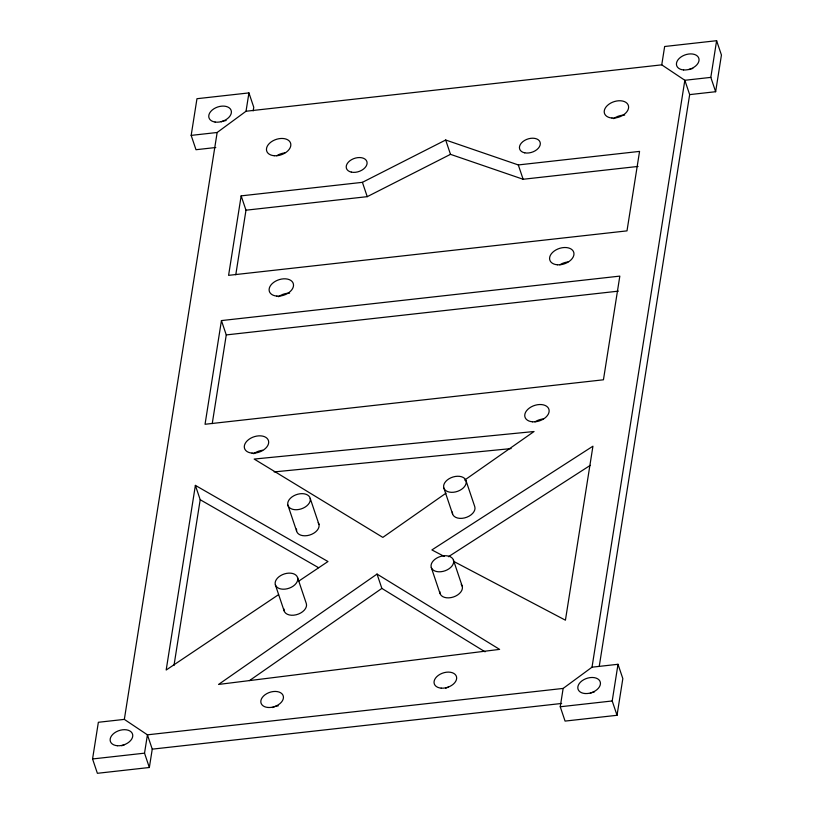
<?xml version="1.0" encoding="UTF-8"?>
<svg xmlns="http://www.w3.org/2000/svg" width="814" height="814" viewBox="0 0 814 814"><rect width="100%" height="100%" fill="white"/><g stroke="black" fill="none" stroke-linecap="round" stroke-linejoin="round"><path stroke-width="1.22" d="M92.562 758.963L98.362 722.283L124.339 719.383L147.426 734.828L152.249 749.155L149.349 767.5L97.385 773.3L92.562 758.963L144.526 753.164L147.426 734.828L563.146 688.42L592.022 667.185L618.009 664.285L622.832 678.611L617.032 715.292L565.069 721.092L560.246 706.766L563.146 688.42M215.791 147.507L195.991 149.715L191.168 135.389L196.968 98.708L248.931 92.908L253.754 107.234L253.174 110.908M124.339 719.383L217.155 132.489L246.032 111.243L661.751 64.845L684.839 80.281L689.662 94.617L599.226 666.463M246.032 111.243L248.931 92.908M298.555 581.257L327.971 561.528L195.38 485.388L166.178 670.024L278.592 594.637M221.439 320.584L205.047 424.267L603.439 379.792L619.83 276.109L221.439 320.584L226.261 334.92L212.24 423.606M241.158 195.869L228.592 275.346L626.994 230.871L639.56 151.394L518.304 164.937L445.675 140.008L362.413 182.336L241.158 195.869L245.981 210.195L235.775 274.776M173.982 665.516L200.203 499.725L195.38 485.388M661.751 64.845L664.651 46.5L716.615 40.7L721.438 55.037L715.638 91.717L689.662 94.617M592.022 667.185L684.839 80.281L710.815 77.381L716.615 40.7M617.032 715.292L612.209 700.966L618.009 664.285M446.011 493.162L382.834 537.393L254.182 459.065L534.045 431.522L464.652 480.107M377.035 574.074L218.549 684.442L499.603 649.379L377.035 574.074L381.858 588.4L485.073 651.821M249.44 680.616L381.858 588.4M448.453 556.705L590.303 465.333M245.981 210.195L367.236 196.662L450.498 154.345L523.127 179.263L638.064 166.432M191.168 135.389L217.155 132.489M226.261 334.92L618.355 291.147M152.249 749.155L561.65 703.459M560.246 706.766L612.209 700.966M274.135 471.917L511.141 448.585M444.241 556.42L431.898 549.928L592.938 446.194L565.425 620.187L454.344 561.741M200.203 499.725L318.549 567.684M710.815 77.381L715.638 91.717M518.304 164.937L523.127 179.263M445.675 140.008L450.498 154.345M465.995 480.596A11.681 7.53 -18.6 0 1 451.404 492.328A11.681 7.53 -18.6 0 1 447.344 479.945A11.681 7.53 -18.6 0 1 465.995 480.596L474.766 506.654A11.681 7.53 -18.6 0 1 464.56 517.918A11.681 7.53 -18.6 0 1 452.37 512.057M362.413 182.336L367.236 196.662M443.834 487.983L452.604 514.041M453.429 560.073A11.681 7.53 -18.6 0 1 438.838 571.804A11.681 7.53 -18.6 0 1 434.778 559.422A11.681 7.53 -18.6 0 1 453.429 560.073L462.199 586.131M431.267 567.45L440.028 593.518M310.215 498.422A11.681 7.53 -18.6 0 1 294.892 509.696A11.681 7.53 -18.6 0 1 291.951 496.957A11.681 7.53 -18.6 0 1 310.215 498.422L318.986 524.481M287.82 504.965L296.591 531.023M297.537 577.472A11.681 7.53 -18.6 0 1 282.936 589.204A11.681 7.53 -18.6 0 1 278.876 576.821A11.681 7.53 -18.6 0 1 297.537 577.472L306.308 603.53A11.681 7.53 -18.6 0 1 296.103 614.794A11.681 7.53 -18.6 0 1 283.913 608.933M275.366 584.859L284.137 610.917M144.526 753.164L149.349 767.5M590.333 693.182A11.681 7.53 -18.6 0 1 594.22 692.042M276.709 155.759A12.576 8.099 -18.6 0 1 284.819 152.89M613.624 118.651A12.576 8.099 -18.6 0 1 624.684 115.079M278.52 296.713A12.576 8.099 -18.6 0 1 289.581 293.142M253.693 453.724A12.576 8.099 -18.6 0 1 262.668 450.264M535.012 421.835A12.576 8.099 -18.6 0 1 543.121 418.956M559.839 264.815A12.576 8.099 -18.6 0 1 567.958 261.945M221.235 121.825A11.681 7.53 -18.6 0 1 226.109 120.533M688.939 69.607A11.681 7.53 -18.6 0 1 692.826 68.468M121.724 745.807A11.681 7.53 -18.6 0 1 124.562 744.708M318.172 522.69A11.681 7.53 -18.6 0 1 309.493 535.103A11.681 7.53 -18.6 0 1 296.53 529.008M461.212 584.411A11.681 7.53 -18.6 0 1 453.459 596.977A11.681 7.53 -18.6 0 1 439.804 591.534M272.405 707.559A11.681 7.53 -18.6 0 1 278.205 705.86M445.624 688.227A11.681 7.53 -18.6 0 1 448.463 687.128M274.196 155.728A12.576 8.099 -18.6 0 0 290.71 143.59A12.576 8.099 -18.6 0 0 271.031 142.023A12.576 8.099 -18.6 0 0 274.196 155.728M611.975 118.03A12.576 8.099 -18.6 0 0 628.479 105.891A12.576 8.099 -18.6 0 0 608.801 104.314A12.576 8.099 -18.6 0 0 611.975 118.03M532.498 421.805A12.576 8.099 -18.6 0 0 549.012 409.666A12.576 8.099 -18.6 0 0 529.334 408.089A12.576 8.099 -18.6 0 0 532.498 421.805M252.045 453.103A12.576 8.099 -18.6 0 0 268.549 440.964A12.576 8.099 -18.6 0 0 248.87 439.397A12.576 8.099 -18.6 0 0 252.045 453.103M276.872 296.093A12.576 8.099 -18.6 0 0 293.386 283.954A12.576 8.099 -18.6 0 0 273.697 282.377A12.576 8.099 -18.6 0 0 276.872 296.093M557.336 264.784A12.576 8.099 -18.6 0 0 573.839 252.645A12.576 8.099 -18.6 0 0 554.161 251.078A12.576 8.099 -18.6 0 0 557.336 264.784M585.001 693.528A11.681 7.53 -18.6 0 0 600.325 682.254A11.681 7.53 -18.6 0 0 582.051 680.789A11.681 7.53 -18.6 0 0 585.001 693.528M215.079 122.049A11.681 7.53 -18.6 0 0 231.38 111.498A11.681 7.53 -18.6 0 0 213.756 108.883A11.681 7.53 -18.6 0 0 215.079 122.049M683.607 69.943A11.681 7.53 -18.6 0 0 698.931 58.669A11.681 7.53 -18.6 0 0 680.657 57.214A11.681 7.53 -18.6 0 0 683.607 69.943M524.735 152.828A10.786 6.95 -18.6 0 0 540.323 143.579A10.786 6.95 -18.6 0 0 524.542 140.466A10.786 6.95 -18.6 0 0 524.735 152.828M351.353 172.13A10.786 6.95 -18.6 0 0 367.104 163.044A10.786 6.95 -18.6 0 0 351.485 159.707A10.786 6.95 -18.6 0 0 351.353 172.13M267.999 707.478A11.681 7.53 -18.6 0 0 283.323 696.204A11.681 7.53 -18.6 0 0 265.049 694.749A11.681 7.53 -18.6 0 0 267.999 707.478M441.219 688.145A11.681 7.53 -18.6 0 0 456.542 676.872A11.681 7.53 -18.6 0 0 438.268 675.417A11.681 7.53 -18.6 0 0 441.219 688.145M117.318 745.726A11.681 7.53 -18.6 0 0 132.641 734.452A11.681 7.53 -18.6 0 0 114.367 732.997A11.681 7.53 -18.6 0 0 117.318 745.726"/></g></svg>
